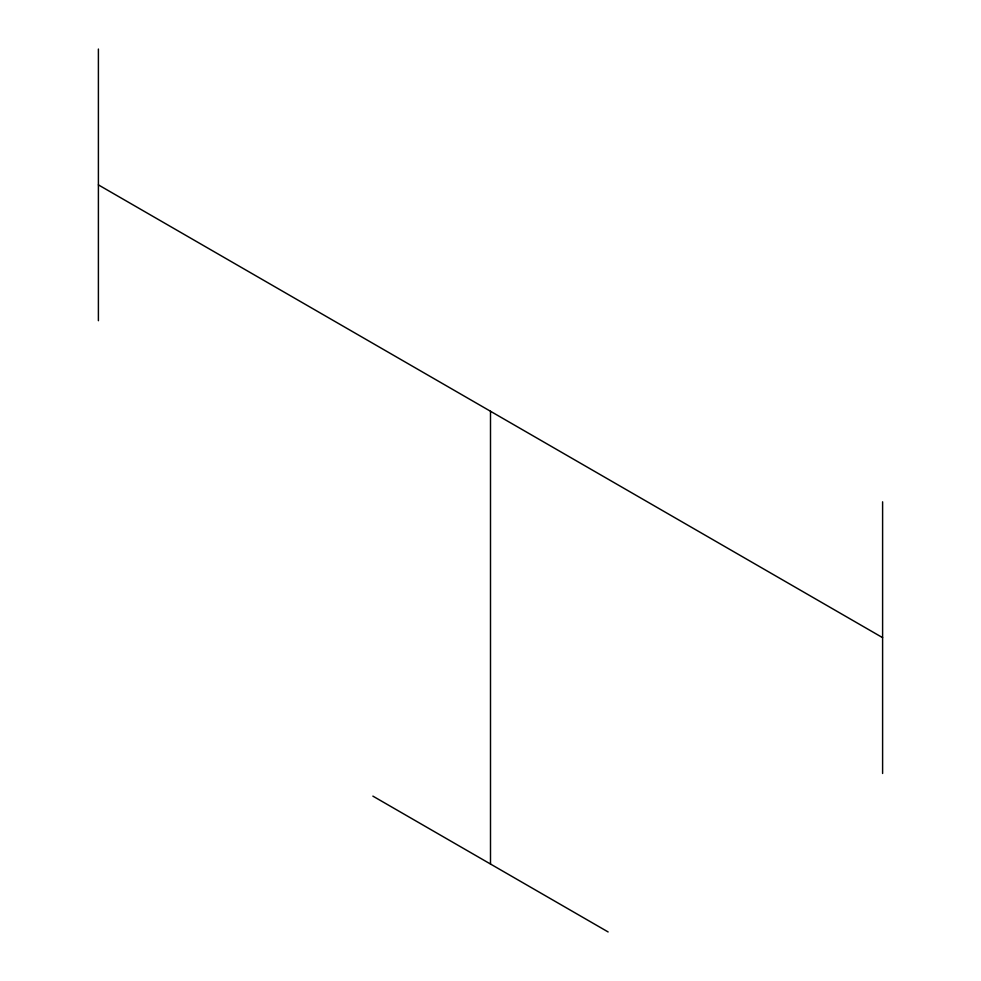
<?xml version="1.0" encoding="UTF-8"?>
<svg xmlns="http://www.w3.org/2000/svg" width="981" height="981" viewBox="0 0 981 981"><rect width="100%" height="100%" fill="white"/><g stroke="black" fill="none" stroke-linecap="round" stroke-linejoin="round"><path stroke-width="1.47" d="M98.394 184.882L882.606 637.65M372.866 796.118L608.134 931.95M882.606 501.818L882.606 773.482M490.5 411.26L490.5 864.04M98.394 49.05L98.394 320.713"/></g></svg>
